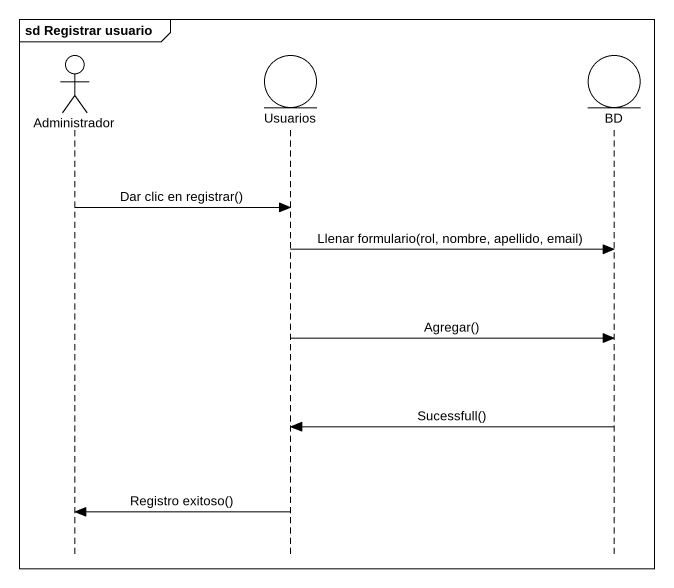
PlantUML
@startuml
mainframe sd Registrar usuario
hide footbox
actor Administrador
entity Usuarios
entity BD

Administrador -> Usuarios : Dar clic en registrar()
Usuarios -> BD : Llenar formulario(rol, nombre, apellido, email)
Usuarios -> BD : Agregar()
BD -> Usuarios : Sucessfull()
Usuarios -> Administrador : Registro exitoso()
@enduml
